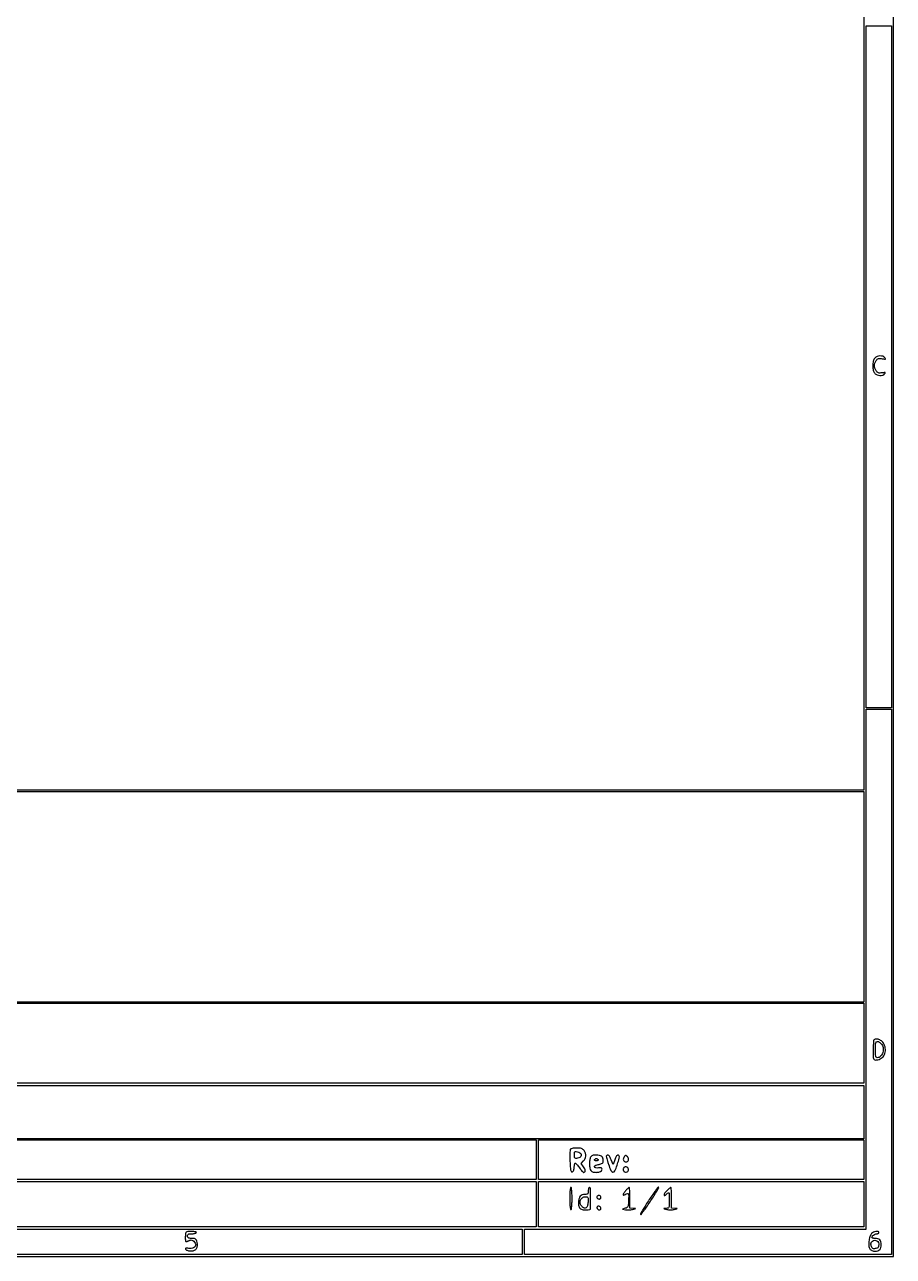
# Model space of a CAD drawing. Extents: x 117 to 3390, y 118 to 2363.
# Drawn here: x 2640 to 3390, y 118 to 1181 of the extents above; entities that cross this region are included whole.
import ezdxf

# ---------------------------------------------------------------- set-up
doc = ezdxf.new("R2010")
doc.units = 0

msp = doc.modelspace()

# ---------------------------------------------------------------- linework, layer by layer
for points in [[(117.463346, 2361.750305, 0.090812), (117.267992, 2360.684755), (117.20352, 2031.426652, 0.000066), (117.180761, 1669.125388, 0.00004), (117.244614, 1239), (117.5, 117.5), (1754, 117.5), (3390.5, 117.5), (3390.5, 1240), (3390.5, 2362.5), (1754.218732, 2362.750305, 0.000029), (901.86696, 2362.831312, 0.000162), (445.294791, 2362.700308, 0.000003), (118.547025, 2362.498846, 0.311453)], [(3374.488321, 892.987095, 0.068904), (3373.702499, 891.833453, 0.046689), (3373.130927, 890.346916, 0.040501), (3372.781959, 888.559447, 0.027969), (3372.666667, 886.5, 0.027969), (3372.781959, 884.440553, 0.040501), (3373.130927, 882.653084, 0.046689), (3373.702499, 881.166547, 0.068904), (3374.488321, 880.012905, 0.108739), (3376.389407, 878.659701, 0.084112), (3378.869313, 878.06818, 0.089081), (3381.272557, 878.336943, 0.148326), (3382.958758, 879.450307, 0.055327), (3383.448792, 880.194707, 0.441966), (3383.319854, 880.536572, 0.126858), (3382.648238, 880.621278, 0.008492), (3380.714412, 880.341081, -0.029857), (3378.849593, 880.151754, -0.094547), (3377.613691, 880.334816, -0.109132), (3376.632688, 880.940313, -0.047384), (3375.633209, 882.113281, -0.063321), (3374.473337, 884.316707, -0.089348), (3374.077308, 886.494988, -0.089561), (3374.466531, 888.670681, -0.063923), (3375.619016, 890.866457, -0.046702), (3376.627196, 892.052901, -0.117217), (3377.594954, 892.632666, -0.097192), (3378.834497, 892.772828, -0.026073), (3380.808582, 892.508088, 0.006708), (3382.926378, 892.140125, 0.136342), (3383.567317, 892.212471, 0.461092), (3383.681351, 892.552806, 0.038006), (3383.067121, 893.419124, 0.140814), (3381.327054, 894.605187, 0.092465), (3378.908209, 894.931482, 0.087866), (3376.419878, 894.360394, 0.109016)], [(3373.666667, 304.333333, 0.173108), (3373.401196, 303.773194, 0.006456), (3373.195833, 301.414583, 0.011027), (3373.048357, 298.574835, 0.007459), (3373, 295.333333, 0.005182), (3373.051344, 290.378994, 0.051901), (3373.308047, 288.326714, 0.164691), (3373.89947, 287.371957, 0.174166), (3374.9349, 287, 0.114975), (3379.196133, 287.993001, 0.13667), (3382.265337, 290.737187, 0.128162), (3383.596336, 294.82664, 0.094908), (3382.979532, 299.562018, 0.106413), (3381.36536, 302.311907, 0.088857), (3378.665705, 304.367252, 0.104462), (3375.799169, 305.146096, 0.213803)], [(3380, 301, -0.156456), (3381.680109, 297.733049, -0.112572), (3381.434141, 293.610557, -0.12273), (3379.477727, 290.256378, -0.202327), (3376.5, 289, -0.241448), (3375.764111, 289.377357, -0.103378), (3375.303571, 290.416667, -0.044348), (3375.061101, 292.386832, -0.008455), (3375, 296, -0.019151), (3375.188617, 300.922615, -0.179079), (3376.060457, 302.818628, -0.351953), (3377.536202, 302.979483, -0.054339)], [(3111.42719, 209.670857, 0.080952), (3111.238236, 208.761419, 0.005495), (3111.152581, 206.111648, 0.007759), (3111.13413, 202.934715, 0.005737), (3111.208575, 199.420857, 0.006435), (3111.41996, 194.78096, 0.034959), (3111.741879, 192.28538, 0.078085), (3112.236176, 190.948006, 0.271628), (3113, 190.5, 0.176213), (3113.67604, 190.745889, 0.106232), (3114.206009, 191.426728, 0.066184), (3114.585343, 192.580718, 0.025715), (3114.810365, 194.25, -0.017217), (3114.979139, 195.685839, -0.027654), (3115.232141, 196.892166, -0.026462), (3115.524221, 197.788714, -0.318645), (3115.810365, 197.978649, -0.196808), (3116.200344, 197.804682, -0.010771), (3117.124283, 196.794841, -0.0154), (3118.186278, 195.504604, -0.010535), (3119.314854, 193.978649, 0.013668), (3120.456929, 192.454509, 0.019379), (3121.560208, 191.168728, 0.01581), (3122.52595, 190.191577, 0.19223), (3123.005837, 190, 0.190572), (3124.051636, 190.413621, 0.210932), (3124.474616, 191.409143, 0.111948), (3124.097213, 192.971872, 0.044205), (3122.937655, 194.870455), (3120.783758, 197.783758), (3122.891879, 199.891879, 0.082477), (3124.320123, 201.889027, 0.098884), (3124.91125, 204.119152, 0.095815), (3124.607373, 206.460449, 0.072853), (3123.443296, 208.777494, 0.068039), (3122.413117, 209.890253, 0.090258), (3121.210039, 210.560078, 0.063398), (3119.535416, 210.901918, 0.018686), (3116.911911, 211, 0.018819), (3114.739018, 210.918189, 0.040644), (3113.087456, 210.657573, 0.055468), (3111.949335, 210.243963, 0.188431)], [(3118.802469, 207.355993, -0.155359), (3120.4923, 206.272974, -0.22712), (3120.915348, 204.587566, -0.192673), (3119.859978, 202.981702, -0.124167), (3117.75, 202.183578, -0.032648), (3116.185719, 202.106417, -0.194761), (3115.448405, 202.41875, -0.173213), (3115.08711, 203.181481, -0.024843), (3115, 204.933578, -0.024446), (3115.100806, 206.994181, -0.230403), (3115.551321, 207.727893, -0.192802), (3116.461829, 207.899509, -0.016769)], [(3129.035184, 203.065741, 0.089623), (3128.234737, 200.589322, 0.039046), (3128.041266, 197.126101, 0.038672), (3128.378547, 193.749267, 0.114121), (3129.289884, 191.618238, 0.181066), (3131.278083, 190.312293, 0.074375), (3134.545832, 190.068565, 0.078794), (3137.567343, 190.780148, 0.253966), (3138.829594, 192.325743, 0.082138), (3138.851189, 193.244392, 0.242597), (3138.497102, 193.744164, 0.126694), (3137.668745, 193.93493, 0.018637), (3135.93703, 193.825743, -0.058642), (3133.451882, 193.867776, -0.256311), (3132.310341, 194.710419, -0.389166), (3132.64662, 195.763231, -0.075868), (3134.678961, 196.546641, 0.009931), (3137.886661, 197.31917, 0.088778), (3139.196997, 197.92534, 0.175653), (3139.802592, 198.786923, 0.066323), (3140, 200.268615, 0.08769), (3139.622434, 202.404903, 0.142537), (3138.540278, 203.87969, 0.116388), (3136.65043, 204.730141, 0.047819), (3133.835184, 205, 0.0296), (3132.029862, 204.893031, 0.066272), (3130.701435, 204.552816, 0.086292), (3129.734284, 203.952879, 0.088233)], [(3142.75784, 204.424506, 0.248821), (3142.612088, 203.949396, 0.009249), (3143.012529, 202.057428, 0.014861), (3143.612101, 199.774123, 0.00968), (3144.433008, 197.174506, 0.019962), (3146.566752, 191.593056, 0.26285), (3148.260414, 190.30109, 0.33029), (3149.927392, 191.212699, 0.026673), (3151.890552, 196.141925, 0.007499), (3153.441368, 200.971938, 0.055678), (3153.883447, 203.341536, 0.183669), (3153.535047, 204.508674, 0.233463), (3152.540142, 205, 0.197363), (3151.876038, 204.727236, 0.053416), (3151.142324, 203.82846, 0.043721), (3150.434015, 202.502156, 0.028015), (3149.839702, 200.85931), (3148.599121, 196.71862), (3146.840566, 200.85931, 0.020575), (3145.661746, 203.345435, 0.092527), (3144.668784, 204.602807, 0.212038), (3143.726269, 204.894306, 0.168431)], [(3158.052222, 203.562923, 0.116052), (3157.331013, 202.113287, 0.135273), (3157.389802, 200.580294, 0.15519), (3158.197569, 199.437186, 0.163356), (3159.5, 199, 0.168), (3160.836623, 199.462149, 0.159069), (3161.638755, 200.661401, 0.140515), (3161.630649, 202.227219, 0.125914), (3160.800842, 203.62773, 0.029688), (3159.931526, 204.399518, 0.174297), (3159.361583, 204.589375, 0.182507), (3158.816464, 204.368726, 0.033117)], [(3135.5, 201, -0.210115), (3135.553029, 200.621971, -0.178861), (3135.314314, 200.29375, -0.100989), (3134.768372, 200.071437, -0.046386), (3134, 200, -0.046386), (3133.231628, 200.071437, -0.100989), (3132.685686, 200.29375, -0.178861), (3132.446971, 200.621971, -0.210115), (3132.5, 201, -0.057296), (3132.80183, 201.382513, -0.050113), (3133.195564, 201.70625, -0.052849), (3133.617099, 201.926995, -0.094481), (3134, 202, -0.094481), (3134.382901, 201.926995, -0.052849), (3134.804436, 201.70625, -0.050113), (3135.19817, 201.382513, -0.057296)], [(3157.364193, 193.506689, 0.071134), (3157.202853, 192.799741, 0.060571), (3157.232436, 192.034636, 0.062889), (3157.439231, 191.329453, 0.093908), (3157.8, 190.8, 0.166747), (3159.064085, 190.18165, 0.144478), (3160.52681, 190.421425, 0.150092), (3161.587197, 191.404159, 0.180854), (3161.812423, 192.735492, 0.154135), (3161.089035, 194.071954, 0.150407), (3159.722281, 194.766633, 0.164257), (3158.290763, 194.544505, 0.18322)], [(3111, 167.5, 0.008575), (3111.066212, 163.639392, 0.017647), (3111.276316, 160.625, 0.013417), (3111.576184, 158.361438, 0.368504), (3112, 158, 0.368504), (3112.423816, 158.361438, 0.013417), (3112.723684, 160.625, 0.017647), (3112.933788, 163.639392, 0.008575), (3113, 167.5, 0.008575), (3112.933788, 171.360608, 0.017647), (3112.723684, 174.375, 0.013417), (3112.423816, 176.638562, 0.368504), (3112, 177, 0.368504), (3111.576184, 176.638562, 0.013417), (3111.276316, 174.375, 0.017647), (3111.066212, 171.360608, 0.008575)], [(3127, 174, -0.030489), (3126.897906, 172.327286, -0.162059), (3126.510204, 171.510638, -0.169207), (3125.720777, 171.108654, -0.033951), (3124.122445, 171, 0.082238), (3121.789595, 170.613691, 0.134151), (3120.138961, 169.496694, 0.110078), (3119.079656, 167.510179, 0.044515), (3118.521828, 164.473063, 0.082337), (3118.785814, 160.793912, 0.187053), (3120.347622, 158.539024, 0.144145), (3123.375496, 157.572838, 0.043387), (3128.25, 157.88598, 0.369664), (3129.036649, 158.797947, 0.004166), (3128.995299, 167.509079, 0.004141), (3128.809323, 176.214319, 0.405558), (3128, 177, 0.254951), (3127.615738, 176.790443, 0.06271), (3127.29375, 176.11875, 0.048861), (3127.072766, 175.149251, 0.031626)], [(3159.25, 174.03651, 0.010837), (3157.498496, 171.713932, 0.131253), (3157.104762, 170.678722, 0.539617), (3157.496972, 170.359245, 0.046353), (3158.934259, 170.964816, -0.043793), (3160.819355, 171.77043, -0.359829), (3161.627039, 171.452998, -0.132343), (3161.94772, 170.155858, -0.00678), (3161.797717, 165.791345, -0.009336), (3161.551492, 162.099036, -0.076211), (3161.15499, 160.460264, -0.157875), (3160.391146, 159.558317, -0.079366), (3159, 158.975801), (3156.5, 158.368911), (3159.281269, 157.81715, 0.037657), (3160.577994, 157.66005, 0.020203), (3162.191042, 157.652171, 0.020008), (3163.845927, 157.777395, 0.029456), (3165.281269, 158.030333, 0.001171), (3167.496259, 158.562219, 0.212439), (3167.680619, 158.704318, 0.55309), (3167.614847, 158.82055, 0.002054), (3165.75, 158.897639), (3163, 159), (3163, 168, 0.007817), (3162.946102, 171.447062, 0.013097), (3162.779687, 174.339997, 0.006734), (3162.550225, 176.695221, 0.403433), (3162.25, 176.944671, 0.158964), (3161.841056, 176.777084, 0.01641), (3161.059375, 176.067575, 0.019126), (3160.166481, 175.133187, 0.014161)], [(3179.660945, 166.517164, 0.005637), (3176.705372, 161.969105, 0.00875), (3174.269295, 157.973365, 0.003787), (3172.294284, 154.543261, 0.212255), (3172.224782, 153.825654, 0.595458), (3172.58913, 153.761272, 0.005199), (3174.74821, 156.536621, 0.010137), (3177.332049, 160.076877, 0.005664), (3180.339055, 164.482836, 0.005637), (3183.294628, 169.030895, 0.00875), (3185.730705, 173.026635, 0.003787), (3187.705716, 176.456739, 0.212255), (3187.775218, 177.174346, 0.595458), (3187.41087, 177.238728, 0.005199), (3185.25179, 174.463379, 0.010137), (3182.667951, 170.923123, 0.005664)], [(3194.635618, 173.899561, 0.028742), (3192.769599, 171.702587, 0.201284), (3192.429913, 170.368897, 0.541896), (3193.104626, 170.05968, 0.04305), (3194.993869, 171.494452, -0.05472), (3196.192655, 172.361607, -0.461135), (3196.74334, 172.162308, -0.087029), (3196.970838, 170.951866, -0.00304), (3197, 166.154988, -0.005253), (3196.950508, 161.444101, -0.085507), (3196.650337, 159.896744, -0.230381), (3195.88867, 159.178987, -0.066513), (3194.25, 158.897639, 0.002232), (3192.405145, 158.820721, 0.56082), (3192.339719, 158.701651, 0.206108), (3192.53397, 158.555664, 0.001235), (3194.75, 158.023938, 0.036184), (3196.230446, 157.783981, 0.022091), (3198, 157.70576, 0.022091), (3199.769554, 157.783981, 0.036184), (3201.25, 158.023938, 0.001235), (3203.46603, 158.555664, 0.206108), (3203.660281, 158.701651, 0.56082), (3203.594855, 158.820721, 0.002232), (3201.75, 158.897639), (3199, 159), (3199, 168, 0.007817), (3198.946097, 171.44755, 0.01308), (3198.779687, 174.342105, 0.006711), (3198.550239, 176.69992, 0.400713), (3198.25, 176.951846, 0.14804), (3197.819406, 176.790721, 0.012319), (3196.8789, 176.035374, 0.015592), (3195.787441, 175.053753, 0.011391)], [(3126.804791, 164.258994, -0.045333), (3126.296875, 161.004223, -0.176982), (3125.172618, 159.345801, -0.265742), (3123.585649, 159.178172, -0.093057), (3121.621378, 160.52148, -0.131692), (3120.104894, 163.148577, -0.155139), (3120.236949, 166.00617, -0.161891), (3121.975801, 168.178579, -0.144697), (3124.754791, 169, -0.06583), (3126.072674, 168.825734, -0.228806), (3126.705133, 168.279023, -0.108133), (3126.929607, 167.128525, -0.010366)], [(3134.693853, 169.36052, 0.194761), (3134.381568, 168.62332, 0.172865), (3134.649978, 167.830294, 0.128462), (3135.462204, 167.217225, 0.098073), (3136.559017, 167, 0.103216), (3137.108867, 167.114729, 0.098834), (3137.576711, 167.440625, 0.096907), (3137.890211, 167.927451, 0.095012), (3138, 168.5, 0.179946), (3137.664381, 169.40236, 0.15216), (3136.79511, 169.94328, 0.132661), (3135.672804, 169.933008, 0.128822)], [(3134.570027, 160.113307, 0.157815), (3134.465542, 159.687312, 0.080573), (3134.594237, 159.145782, 0.06707), (3134.927196, 158.574976, 0.054071), (3135.421983, 158.064749, 0.14122), (3136.503699, 157.591846, 0.223986), (3137.449337, 157.893865, 0.214143), (3137.845721, 158.833908, 0.13346), (3137.5, 160, 0.104499), (3136.838943, 160.692994, 0.141453), (3136.021617, 160.963569, 0.147878), (3135.212611, 160.752703, 0.117694)], [(3070, 130), (3070, 119), (2775.5, 119), (2481, 119), (2481, 129.333333, -0.006022), (2481.048276, 133.341612, -0.009111), (2481.195833, 136.827083, -0.004516), (2481.399803, 139.754503, -0.178563), (2481.666667, 140.333333, -0.198317), (2482.327577, 140.607979, -0.000007), (2568.451042, 140.804167, -0.000353), (2663.450576, 140.952081, -0.000213), (2776.166667, 141), (3070, 141)], [(2779.666667, 138.333333, 0.142971), (2779.406347, 137.85838, 0.018415), (2779.195833, 136.70503, 0.020288), (2779.048747, 135.284001, 0.015644), (2779, 133.726345, 0.014906), (2779.059863, 131.71879, 0.091059), (2779.306659, 130.71567, 0.237393), (2779.779365, 130.332013, 0.151172), (2780.5, 130.393011, 0.000124), (2781.173898, 130.665905, 0.000078), (2781.962124, 130.985466, 0.000078), (2782.738107, 131.300344, 0.000143), (2783.371061, 131.55751, -0.202982), (2784.677924, 131.538799, -0.07479), (2786.26826, 130.53254, -0.071753), (2787.56375, 129.037752, -0.143685), (2788, 127.551016, -0.15539), (2787.509643, 126.011291, -0.118522), (2786.169718, 124.840291, -0.096935), (2784.188038, 124.251056, -0.073418), (2781.917162, 124.366568, 0.018811), (2780.477736, 124.598532, 0.088287), (2779.643927, 124.553497, 0.231195), (2779.276075, 124.253292, 0.189487), (2779.246655, 123.741071, 0.167043), (2779.625058, 123.24143, 0.047463), (2780.493902, 122.770466, 0.042149), (2781.640293, 122.393587, 0.033918), (2782.920552, 122.179665, 0.082635), (2785.799494, 122.373254, 0.124929), (2788.015736, 123.528764, 0.136045), (2789.291932, 125.514597, 0.107069), (2789.516149, 128.0724, 0.0315), (2789.005854, 130.742083, 0.137941), (2788.207189, 132.117781, 0.152548), (2786.856913, 132.800085, 0.041304), (2784.440983, 133, -0.023284), (2782.655067, 133.08321, -0.108772), (2781.680123, 133.395307, -0.176148), (2781.175143, 134.000254, -0.086932), (2781, 135, -0.086932), (2781.175143, 135.999746, -0.176148), (2781.680123, 136.604693, -0.108772), (2782.655067, 136.91679, -0.023284), (2784.440983, 137, 0.026918), (2785.803639, 137.073414, 0.033489), (2787.052725, 137.29375, 0.035556), (2788.04134, 137.613307, 0.159713), (2788.5, 138, 0.545223), (2788.159005, 138.715457, 0.022498), (2784.754523, 138.997675, 0.021588), (2781.121647, 138.977874, 0.186307)], [(3371.624116, 137.137146, 0.077718), (3370.935116, 136.086519, 0.02585), (3370.261309, 134.367813, 0.025018), (3369.700589, 132.35677, 0.026007), (3369.352151, 130.325552, 0.049976), (3369.284457, 126.568618, 0.126559), (3370.172211, 124.007216, 0.156863), (3372.031937, 122.521106, 0.091001), (3374.871429, 122, 0.071727), (3377.179083, 122.332752, 0.134277), (3378.772089, 123.31684, 0.127258), (3379.69548, 125.017949, 0.061115), (3380, 127.5, 0.061327), (3379.693185, 129.992058, 0.128797), (3378.762422, 131.691023, 0.134517), (3377.150445, 132.670483, 0.069756), (3374.8, 133, -0.027026), (3373.727111, 133.058033, -0.042582), (3372.8225, 133.235, -0.052312), (3372.185678, 133.491446, -0.277684), (3372, 133.8, -0.160852), (3372.350864, 134.862424, -0.070561), (3373.404453, 135.929941, -0.066662), (3374.805514, 136.728325, -0.096503), (3376.2, 137, 0.053595), (3376.888633, 137.074027, 0.073362), (3377.47125, 137.29375, 0.093122), (3377.862375, 137.618409, 0.17482), (3378, 138, 0.347039), (3377.326921, 138.852952, 0.092556), (3375.475855, 138.945716, 0.070752), (3373.256342, 138.317608, 0.104928)], [(3377.809932, 127.182742, -0.049391), (3377.520375, 125.848584, -0.120031), (3376.996264, 124.9963, -0.118969), (3376.135582, 124.476026, -0.048061), (3374.784878, 124.186943, -0.042501), (3373.344078, 124.143932, -0.141178), (3372.458046, 124.452984, -0.138099), (3371.860955, 125.191019, -0.039985), (3371.387419, 126.592534, -0.040157), (3371.160288, 127.951264, -0.088464), (3371.255727, 128.995918, -0.10191), (3371.690067, 129.849507, -0.066501), (3372.490681, 130.616844, -0.132955), (3374.444057, 131.367781, -0.170609), (3376.303822, 130.921898, -0.161683), (3377.543631, 129.379071, -0.118387)]]:
    msp.add_lwpolyline(points, format="xyb", close=True)
for points in [[(3365, 1428.5), (3365, 520), (2727.5, 520), (2090, 520), (2090, 331.5), (2090, 143), (1116.5, 143), (143, 143), (143, 1240), (143, 2337), (1754, 2337), (3365, 2337)], [(3389, 885.5), (3389, 591), (3378, 591), (3367, 591), (3367, 885.5), (3367, 1180), (3378, 1180), (3389, 1180)], [(3389, 354.5), (3389, 119), (3230.5, 119), (3072, 119), (3072, 130), (3072, 141), (3219.5, 141), (3367, 141), (3367, 365.5), (3367, 590), (3378, 590), (3389, 590)], [(3365, 428), (3365, 337), (2728.5, 337), (2092, 337), (2092, 428), (2092, 519), (2728.5, 519), (3365, 519)], [(3365, 301.5), (3365, 267), (2728.5, 267), (2092, 267), (2092, 301.5), (2092, 336), (2728.5, 336), (3365, 336)], [(3365, 242), (3365, 219), (2728.5, 219), (2092, 219), (2092, 242), (2092, 265), (2728.5, 265), (3365, 265)], [(3082, 201), (3082, 184), (2705, 184), (2328, 184), (2328, 201), (2328, 218), (2705, 218), (3082, 218)], [(3365, 201), (3365, 184), (3224.5, 184), (3084, 184), (3084, 201), (3084, 218), (3224.5, 218), (3365, 218)], [(3082, 162.5), (3082, 143), (2587, 143), (2092, 143), (2092, 162.5), (2092, 182), (2587, 182), (3082, 182)], [(3365, 162.5), (3365, 143), (3224.5, 143), (3084, 143), (3084, 162.5), (3084, 182), (3224.5, 182), (3365, 182)]]:
    msp.add_lwpolyline(points, close=True)

doc.saveas('drawing.dxf')
